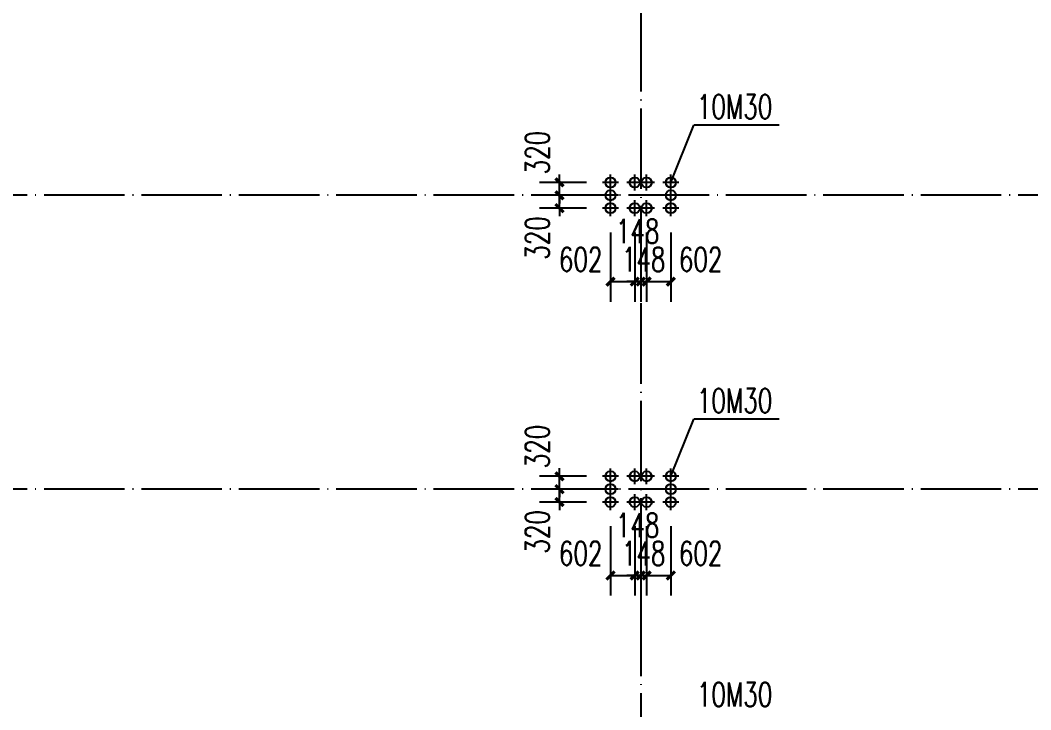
# Model space of a CAD drawing. Extents: x 37237700 to 37865026, y 138877 to 347670.
# Drawn here: x 37437840 to 37462945, y 267464 to 284592 of the extents above; entities that cross this region are included whole.
import ezdxf

# ---------------------------------------------------------------- set-up
doc = ezdxf.new("R2010")
doc.units = 0
doc.header["$LTSCALE"] = 1000
doc.header["$MEASUREMENT"] = 0
for name, pattern in [('ACAD_ISO04W100', [30.5, 24, -3, 0.5, -3]), ('CENTER', [2, 1.25, -0.25, 0.25, -0.25]), ('DOTE', [2.42, 2, -0.2, 0.02, -0.2])]:
    doc.linetypes.add(name, pattern=pattern)
doc.layers.get('0').update_dxf_attribs({"linetype": 'CONTINUOUS'})
doc.layers.get('DEFPOINTS').update_dxf_attribs({"linetype": 'CONTINUOUS'})
for name, color, linetype in [('DOTE', 1, 'ACAD_ISO04W100'), ('PUB_DIM', 3, 'CONTINUOUS'), ('PUB_TEXT', 7, 'CONTINUOUS'), ('ROOF', 7, 'CONTINUOUS'), ('中心线', 9, 'CENTER'), ('锚栓', 6, 'CONTINUOUS')]:
    doc.layers.add(name, color=color, linetype=linetype)
doc.styles.add('_TCH_DIM_T3', font='SIMPLEX', dxfattribs={"width": 0.705882, "bigfont": 'GBCBIG'})
doc.styles.add('character', font='romans.shx', dxfattribs={"width": 0.618, "bigfont": 'gbhzfs.shx'})
doc.dimstyles.new('_TCH_ARCH&&200', dxfattribs={"dimtxt": 595, "dimasz": 200, "dimexe": 500, "dimexo": 600, "dimgap": 252.5, "dimtad": 1, "dimdec": 0, "dimzin": 0, "dimdsep": 46, "dimtxsty": '_TCH_DIM_T3', "dimblk": 'ARCHTICK', "dimcen": 0.09, "dimclrt": 7, "dimazin": 2, "dimtfac": 1, "dimtdec": 0, "dimtix": 1, "dimtmove": 2, "dimatfit": 3, "dimfxl": 1, "dimtolj": 1, "dimtzin": 0, "dimarcsym": 0})

# ---------------------------------------------------------------- blocks, each defined once
blk = doc.blocks.new('m')
at = {"layer": '锚栓'}
for p, q in [((2858688, 836885), (2858688, 836290)), ((2858390, 836587), (2858985, 836587))]:
    blk.add_line(p, q, dxfattribs=at)
blk.add_circle((2858688, 836587), 189, dxfattribs=at)
blk = doc.blocks.new('_ArchTick')
at = {"color": 0, "linetype": 'ByBlock', "const_width": 0.4}
blk.add_lwpolyline([(-0.5, -0.5), (0.5, 0.5)], dxfattribs=at)
blk = doc.blocks.new('*D1663')
at = {"layer": 'DEFPOINTS', "color": 0}
for p in [(37453402, 279923), (37454004, 279923), (37454004, 278099)]:
    blk.add_point(p, dxfattribs=at)
at = {"layer": 'PUB_DIM', "color": 0, "lineweight": -2}
for p, q in [((37453402, 279323), (37453402, 277599)), ((37454004, 279323), (37454004, 277599)), ((37453402, 278099), (37454004, 278099))]:
    blk.add_line(p, q, dxfattribs=at)
at = {"layer": 'PUB_DIM', "color": 0, "lineweight": -2, "xscale": 200, "yscale": 200, "zscale": 200, "rotation": 180}
blk.add_blockref('_ArchTick', (37453402, 278099), dxfattribs=at)
at = {"layer": 'PUB_DIM', "color": 0, "lineweight": -2, "xscale": 200, "yscale": 200, "zscale": 200}
blk.add_blockref('_ArchTick', (37454004, 278099), dxfattribs=at)
at = {"layer": 'PUB_DIM', "color": 7, "insert": (37454744, 278649), "char_height": 595, "attachment_point": 5, "style": '_TCH_DIM_T3'}
blk.add_mtext('\\A1;602', dxfattribs=at)
blk = doc.blocks.new('*D1664')
at = {"layer": 'DEFPOINTS', "color": 0}
for p in [(37453254, 279923), (37453402, 279923), (37453402, 278099)]:
    blk.add_point(p, dxfattribs=at)
at = {"layer": 'PUB_DIM', "color": 0, "lineweight": -2}
for p, q in [((37453254, 279323), (37453254, 277599)), ((37453402, 279323), (37453402, 277599)), ((37453254, 278099), (37453054, 278099)), ((37453254, 278099), (37453402, 278099)), ((37453402, 278099), (37453602, 278099))]:
    blk.add_line(p, q, dxfattribs=at)
at = {"layer": 'PUB_DIM', "color": 0, "lineweight": -2, "xscale": 200, "yscale": 200, "zscale": 200}
blk.add_blockref('_ArchTick', (37453254, 278099), dxfattribs=at)
at = {"layer": 'PUB_DIM', "color": 0, "lineweight": -2, "xscale": 200, "yscale": 200, "zscale": 200, "rotation": 180}
blk.add_blockref('_ArchTick', (37453402, 278099), dxfattribs=at)
at = {"layer": 'PUB_DIM', "color": 7, "insert": (37453328, 278649), "char_height": 595, "attachment_point": 5, "style": '_TCH_DIM_T3'}
blk.add_mtext('\\A1;148', dxfattribs=at)
blk = doc.blocks.new('*D1665')
at = {"layer": 'DEFPOINTS', "color": 0}
for p in [(37453106, 279923), (37453254, 279923), (37453254, 278099)]:
    blk.add_point(p, dxfattribs=at)
at = {"layer": 'PUB_DIM', "color": 0, "lineweight": -2}
for p, q in [((37453106, 279323), (37453106, 277599)), ((37453254, 279323), (37453254, 277599)), ((37453106, 278099), (37452906, 278099)), ((37453106, 278099), (37453254, 278099)), ((37453254, 278099), (37453454, 278099))]:
    blk.add_line(p, q, dxfattribs=at)
at = {"layer": 'PUB_DIM', "color": 0, "lineweight": -2, "xscale": 200, "yscale": 200, "zscale": 200}
blk.add_blockref('_ArchTick', (37453106, 278099), dxfattribs=at)
at = {"layer": 'PUB_DIM', "color": 0, "lineweight": -2, "xscale": 200, "yscale": 200, "zscale": 200, "rotation": 180}
blk.add_blockref('_ArchTick', (37453254, 278099), dxfattribs=at)
at = {"layer": 'PUB_DIM', "color": 7, "insert": (37453180, 279349), "char_height": 595, "attachment_point": 5, "style": '_TCH_DIM_T3'}
blk.add_mtext('\\A1;148', dxfattribs=at)
blk = doc.blocks.new('*D1666')
at = {"layer": 'DEFPOINTS', "color": 0}
for p in [(37452504, 279923), (37453106, 279923), (37453106, 278099)]:
    blk.add_point(p, dxfattribs=at)
at = {"layer": 'PUB_DIM', "color": 0, "lineweight": -2}
for p, q in [((37452504, 279323), (37452504, 277599)), ((37453106, 279323), (37453106, 277599)), ((37452504, 278099), (37453106, 278099))]:
    blk.add_line(p, q, dxfattribs=at)
at = {"layer": 'PUB_DIM', "color": 0, "lineweight": -2, "xscale": 200, "yscale": 200, "zscale": 200, "rotation": 180}
blk.add_blockref('_ArchTick', (37452504, 278099), dxfattribs=at)
at = {"layer": 'PUB_DIM', "color": 0, "lineweight": -2, "xscale": 200, "yscale": 200, "zscale": 200}
blk.add_blockref('_ArchTick', (37453106, 278099), dxfattribs=at)
at = {"layer": 'PUB_DIM', "color": 7, "insert": (37451764, 278649), "char_height": 595, "attachment_point": 5, "style": '_TCH_DIM_T3'}
blk.add_mtext('\\A1;602', dxfattribs=at)
blk = doc.blocks.new('*D1671')
at = {"layer": 'DEFPOINTS', "color": 0}
for p in [(37451237, 280243), (37452504, 280243), (37452504, 279923)]:
    blk.add_point(p, dxfattribs=at)
at = {"layer": 'PUB_DIM', "color": 0, "lineweight": -2}
for p, q in [((37451237, 280243), (37451237, 280443)), ((37451904, 280243), (37450737, 280243)), ((37451237, 279923), (37451237, 280243)), ((37451904, 279923), (37450737, 279923)), ((37451237, 279923), (37451237, 279723))]:
    blk.add_line(p, q, dxfattribs=at)
at = {"layer": 'PUB_DIM', "color": 0, "lineweight": -2, "xscale": 200, "yscale": 200, "zscale": 200}
for p, rotation in [((37451237, 280243), 270), ((37451237, 279923), 90)]:
    blk.add_blockref('_ArchTick', p, dxfattribs=dict(at, rotation=rotation))
at = {"layer": 'PUB_DIM', "color": 7, "insert": (37450687, 279183), "char_height": 595, "attachment_point": 5, "rotation": 90, "style": '_TCH_DIM_T3'}
blk.add_mtext('\\A1;320', dxfattribs=at)
blk = doc.blocks.new('*D1672')
at = {"layer": 'DEFPOINTS', "color": 0}
for p in [(37451237, 280563), (37452504, 280563), (37452504, 280243)]:
    blk.add_point(p, dxfattribs=at)
at = {"layer": 'PUB_DIM', "color": 0, "lineweight": -2}
for p, q in [((37451237, 280563), (37451237, 280763)), ((37451904, 280563), (37450737, 280563)), ((37451237, 280243), (37451237, 280563)), ((37451904, 280243), (37450737, 280243)), ((37451237, 280243), (37451237, 280043))]:
    blk.add_line(p, q, dxfattribs=at)
at = {"layer": 'PUB_DIM', "color": 0, "lineweight": -2, "xscale": 200, "yscale": 200, "zscale": 200}
for p, rotation in [((37451237, 280563), 270), ((37451237, 280243), 90)]:
    blk.add_blockref('_ArchTick', p, dxfattribs=dict(at, rotation=rotation))
at = {"layer": 'PUB_DIM', "color": 7, "insert": (37450687, 281303), "char_height": 595, "attachment_point": 5, "rotation": 90, "style": '_TCH_DIM_T3'}
blk.add_mtext('\\A1;320', dxfattribs=at)
blk = doc.blocks.new('*D1681')
at = {"layer": 'DEFPOINTS', "color": 0}
for p in [(37453402, 272623), (37454004, 272623), (37454004, 270799)]:
    blk.add_point(p, dxfattribs=at)
at = {"layer": 'PUB_DIM', "color": 0, "lineweight": -2}
for p, q in [((37453402, 272023), (37453402, 270299)), ((37454004, 272023), (37454004, 270299)), ((37453402, 270799), (37454004, 270799))]:
    blk.add_line(p, q, dxfattribs=at)
at = {"layer": 'PUB_DIM', "color": 0, "lineweight": -2, "xscale": 200, "yscale": 200, "zscale": 200, "rotation": 180}
blk.add_blockref('_ArchTick', (37453402, 270799), dxfattribs=at)
at = {"layer": 'PUB_DIM', "color": 0, "lineweight": -2, "xscale": 200, "yscale": 200, "zscale": 200}
blk.add_blockref('_ArchTick', (37454004, 270799), dxfattribs=at)
at = {"layer": 'PUB_DIM', "color": 7, "insert": (37454744, 271349), "char_height": 595, "attachment_point": 5, "style": '_TCH_DIM_T3'}
blk.add_mtext('\\A1;602', dxfattribs=at)
blk = doc.blocks.new('*D1682')
at = {"layer": 'DEFPOINTS', "color": 0}
for p in [(37453254, 272623), (37453402, 272623), (37453402, 270799)]:
    blk.add_point(p, dxfattribs=at)
at = {"layer": 'PUB_DIM', "color": 0, "lineweight": -2}
for p, q in [((37453254, 272023), (37453254, 270299)), ((37453402, 272023), (37453402, 270299)), ((37453254, 270799), (37453054, 270799)), ((37453254, 270799), (37453402, 270799)), ((37453402, 270799), (37453602, 270799))]:
    blk.add_line(p, q, dxfattribs=at)
at = {"layer": 'PUB_DIM', "color": 0, "lineweight": -2, "xscale": 200, "yscale": 200, "zscale": 200}
blk.add_blockref('_ArchTick', (37453254, 270799), dxfattribs=at)
at = {"layer": 'PUB_DIM', "color": 0, "lineweight": -2, "xscale": 200, "yscale": 200, "zscale": 200, "rotation": 180}
blk.add_blockref('_ArchTick', (37453402, 270799), dxfattribs=at)
at = {"layer": 'PUB_DIM', "color": 7, "insert": (37453328, 271349), "char_height": 595, "attachment_point": 5, "style": '_TCH_DIM_T3'}
blk.add_mtext('\\A1;148', dxfattribs=at)
blk = doc.blocks.new('*D1683')
at = {"layer": 'DEFPOINTS', "color": 0}
for p in [(37453106, 272623), (37453254, 272623), (37453254, 270799)]:
    blk.add_point(p, dxfattribs=at)
at = {"layer": 'PUB_DIM', "color": 0, "lineweight": -2}
for p, q in [((37453106, 272023), (37453106, 270299)), ((37453254, 272023), (37453254, 270299)), ((37453106, 270799), (37452906, 270799)), ((37453106, 270799), (37453254, 270799)), ((37453254, 270799), (37453454, 270799))]:
    blk.add_line(p, q, dxfattribs=at)
at = {"layer": 'PUB_DIM', "color": 0, "lineweight": -2, "xscale": 200, "yscale": 200, "zscale": 200}
blk.add_blockref('_ArchTick', (37453106, 270799), dxfattribs=at)
at = {"layer": 'PUB_DIM', "color": 0, "lineweight": -2, "xscale": 200, "yscale": 200, "zscale": 200, "rotation": 180}
blk.add_blockref('_ArchTick', (37453254, 270799), dxfattribs=at)
at = {"layer": 'PUB_DIM', "color": 7, "insert": (37453180, 272049), "char_height": 595, "attachment_point": 5, "style": '_TCH_DIM_T3'}
blk.add_mtext('\\A1;148', dxfattribs=at)
blk = doc.blocks.new('*D1684')
at = {"layer": 'DEFPOINTS', "color": 0}
for p in [(37452504, 272623), (37453106, 272623), (37453106, 270799)]:
    blk.add_point(p, dxfattribs=at)
at = {"layer": 'PUB_DIM', "color": 0, "lineweight": -2}
for p, q in [((37452504, 272023), (37452504, 270299)), ((37453106, 272023), (37453106, 270299)), ((37452504, 270799), (37453106, 270799))]:
    blk.add_line(p, q, dxfattribs=at)
at = {"layer": 'PUB_DIM', "color": 0, "lineweight": -2, "xscale": 200, "yscale": 200, "zscale": 200, "rotation": 180}
blk.add_blockref('_ArchTick', (37452504, 270799), dxfattribs=at)
at = {"layer": 'PUB_DIM', "color": 0, "lineweight": -2, "xscale": 200, "yscale": 200, "zscale": 200}
blk.add_blockref('_ArchTick', (37453106, 270799), dxfattribs=at)
at = {"layer": 'PUB_DIM', "color": 7, "insert": (37451764, 271349), "char_height": 595, "attachment_point": 5, "style": '_TCH_DIM_T3'}
blk.add_mtext('\\A1;602', dxfattribs=at)
blk = doc.blocks.new('*D1689')
at = {"layer": 'DEFPOINTS', "color": 0}
for p in [(37451237, 272943), (37452504, 272943), (37452504, 272623)]:
    blk.add_point(p, dxfattribs=at)
at = {"layer": 'PUB_DIM', "color": 0, "lineweight": -2}
for p, q in [((37451904, 272943), (37450737, 272943)), ((37451237, 272943), (37451237, 273143)), ((37451237, 272623), (37451237, 272943)), ((37451904, 272623), (37450737, 272623)), ((37451237, 272623), (37451237, 272423))]:
    blk.add_line(p, q, dxfattribs=at)
at = {"layer": 'PUB_DIM', "color": 0, "lineweight": -2, "xscale": 200, "yscale": 200, "zscale": 200}
for p, rotation in [((37451237, 272943), 270), ((37451237, 272623), 90)]:
    blk.add_blockref('_ArchTick', p, dxfattribs=dict(at, rotation=rotation))
at = {"layer": 'PUB_DIM', "color": 7, "insert": (37450687, 271883), "char_height": 595, "attachment_point": 5, "rotation": 90, "style": '_TCH_DIM_T3'}
blk.add_mtext('\\A1;320', dxfattribs=at)
blk = doc.blocks.new('*D1690')
at = {"layer": 'DEFPOINTS', "color": 0}
for p in [(37451237, 273263), (37452504, 273263), (37452504, 272943)]:
    blk.add_point(p, dxfattribs=at)
at = {"layer": 'PUB_DIM', "color": 0, "lineweight": -2}
for p, q in [((37451237, 273263), (37451237, 273463)), ((37451904, 273263), (37450737, 273263)), ((37451237, 272943), (37451237, 273263)), ((37451904, 272943), (37450737, 272943)), ((37451237, 272943), (37451237, 272743))]:
    blk.add_line(p, q, dxfattribs=at)
at = {"layer": 'PUB_DIM', "color": 0, "lineweight": -2, "xscale": 200, "yscale": 200, "zscale": 200}
for p, rotation in [((37451237, 273263), 270), ((37451237, 272943), 90)]:
    blk.add_blockref('_ArchTick', p, dxfattribs=dict(at, rotation=rotation))
at = {"layer": 'PUB_DIM', "color": 7, "insert": (37450687, 274003), "char_height": 595, "attachment_point": 5, "rotation": 90, "style": '_TCH_DIM_T3'}
blk.add_mtext('\\A1;320', dxfattribs=at)

msp = doc.modelspace()

# ---------------------------------------------------------------- linework, layer by layer
at = {"layer": 'DOTE', "linetype": 'DOTE'}
for p, q in [((37453253.9, 333220.2), (37453253.9, 256309.1)), ((37481571.1, 280242.8), (37425219.9, 280242.8)), ((37481571.1, 272942.8), (37425219.9, 272942.8))]:
    msp.add_line(p, q, dxfattribs=at)
at = {"layer": '中心线', "linetype": 'ByBlock', "ltscale": 1.875}
for p, q in [((37454003.9, 280562.8), (37454577.4, 281984.4)), ((37456692.7, 281984.4), (37454577.4, 281984.4)), ((37454003.9, 273262.8), (37454577.4, 274684.4)), ((37456692.7, 274684.4), (37454577.4, 274684.4))]:
    msp.add_line(p, q, dxfattribs=at)

# ---------------------------------------------------------------- block references
at = {"layer": 'ROOF', "xscale": 0.6666666716337204, "yscale": 0.6666666716337204, "zscale": 0.6666666716337204, "rotation": 180}
for p in [(39358295.8, 838287.6), (39358897.8, 838287.6), (39359193.8, 838287.6), (39359795.8, 838287.6), (39358295.8, 837967.6), (39359795.8, 837967.6), (39358295.8, 837647.6), (39358897.8, 837647.6), (39359193.8, 837647.6), (39359795.8, 837647.6), (39358295.8, 830987.6), (39358897.8, 830987.6), (39359193.8, 830987.6), (39359795.8, 830987.6), (39358295.8, 830667.6), (39359795.8, 830667.6), (39358295.8, 830347.6), (39358897.8, 830347.6), (39359193.8, 830347.6), (39359795.8, 830347.6)]:
    msp.add_blockref('m', p, dxfattribs=at)

# ---------------------------------------------------------------- texts
at = {"layer": 'PUB_TEXT', "color": 7, "lineweight": -3, "style": 'character', "width": 0.7}
for p in [(37454651.1, 282142.8), (37454651.1, 274842.8), (37454651.1, 267542.8)]:
    msp.add_text('10M30', height=600, dxfattribs=at).set_placement(p)

# ---------------------------------------------------------------- dimensions: what is measured, and where the dimension line sits
at = {"layer": 'PUB_DIM'}
for base, p1, p2, angle, picture, middle in [((37451237.3, 280562.8), (37452503.9, 280242.8), (37452503.9, 280562.8), 90, '*D1672', (37450687.3, 281302.8)), ((37451237.3, 280242.8), (37452503.9, 279922.8), (37452503.9, 280242.8), 90, '*D1671', (37450687.3, 279182.8)), ((37453105.9, 278098.8), (37452503.9, 279922.8), (37453105.9, 279922.8), 0, '*D1666', (37451763.9, 278648.8)), ((37453253.9, 278098.8), (37453105.9, 279922.8), (37453253.9, 279922.8), 0, '*D1665', (37453179.9, 279348.8)), ((37454003.9, 278098.8), (37453401.9, 279922.8), (37454003.9, 279922.8), 0, '*D1663', (37454743.9, 278648.8)), ((37451237.3, 273262.8), (37452503.9, 272942.8), (37452503.9, 273262.8), 90, '*D1690', (37450687.3, 274002.8)), ((37451237.3, 272942.8), (37452503.9, 272622.8), (37452503.9, 272942.8), 90, '*D1689', (37450687.3, 271882.8)), ((37453105.9, 270798.8), (37452503.9, 272622.8), (37453105.9, 272622.8), 0, '*D1684', (37451763.9, 271348.8)), ((37453253.9, 270798.8), (37453105.9, 272622.8), (37453253.9, 272622.8), 0, '*D1683', (37453179.9, 272048.8)), ((37454003.9, 270798.8), (37453401.9, 272622.8), (37454003.9, 272622.8), 0, '*D1681', (37454743.9, 271348.8))]:
    dim = msp.add_linear_dim(base=base, p1=p1, p2=p2, angle=angle, dimstyle='_TCH_ARCH&&200', dxfattribs=at)
    dim.commit()
    dim.dimension.update_dxf_attribs({"geometry": picture, "text_midpoint": middle, "dimtype": 129})
for p1, p2, picture, middle in [((37453253.9, 279922.8), (37453401.9, 279922.8), '*D1664', (37453327.9, 278648.8)), ((37453253.9, 272622.8), (37453401.9, 272622.8), '*D1682', (37453327.9, 271348.8))]:
    dim = msp.add_aligned_dim(p1=p1, p2=p2, distance=-1824, dimstyle='_TCH_ARCH&&200', dxfattribs=at)
    dim.commit()
    dim.dimension.update_dxf_attribs({"geometry": picture, "text_midpoint": middle})

doc.saveas('drawing.dxf')
